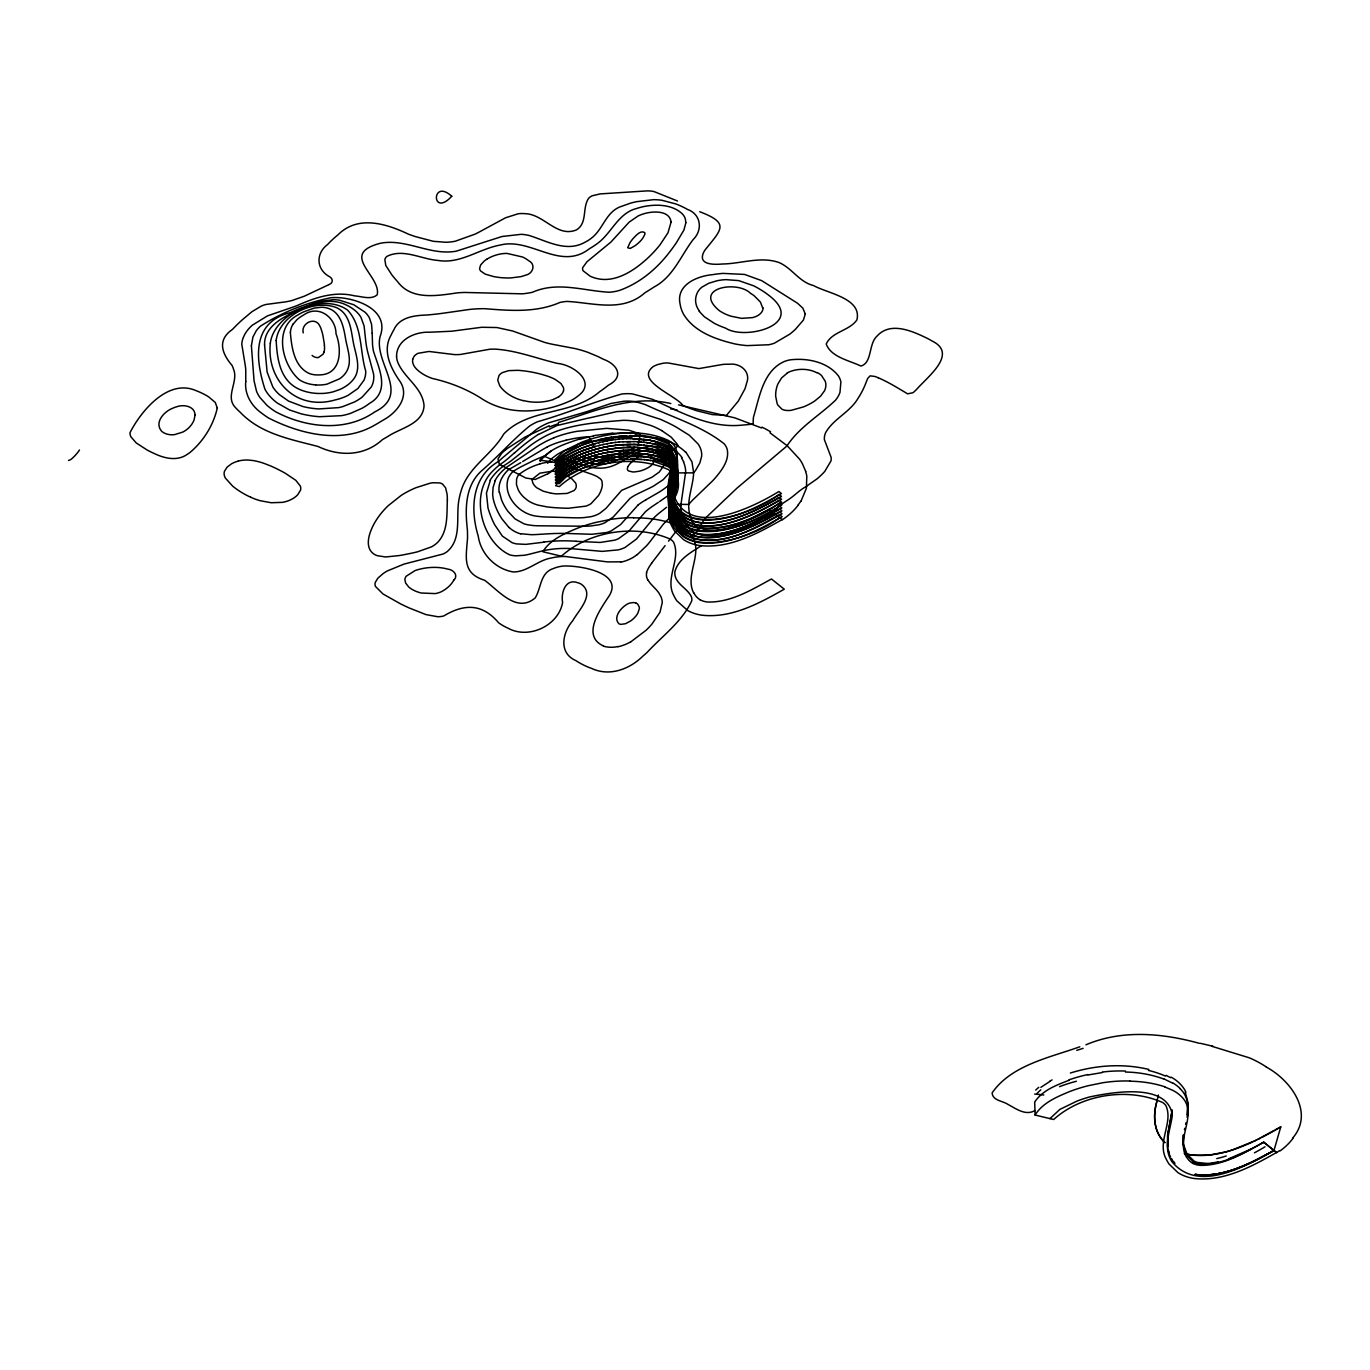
<?xml version="1.0" encoding="UTF-8"?>
<svg xmlns="http://www.w3.org/2000/svg" width="1370" height="1370" viewBox="0 0 1370 1370"><rect width="100%" height="100%" fill="white"/><g stroke="black" fill="none" stroke-linecap="round" stroke-linejoin="round"><path stroke-width="1.5" d="M680.787 505.667L685.702 471.622A42.675 32.418 5.1 0 0 683.493 461.913M396.564 356.405C396.478 339.726 415.007 331.608 429.495 332.208A110.73 75.932 -1.7 0 1 432.149 332.122L451.74 331.215L481.692 327.276L496.899 327.533L512.62 330.992L544.746 342.431A96.756 66.359 -1.7 0 0 552.504 344.298L574.664 348.494A88.142 60.451 -1.7 0 1 587.85 352.33L597.217 356.217A119.31 81.823 -1.7 0 1 603.16 359.18C617.082 364.026 624.908 376.681 608.434 385.193A176.781 121.245 -1.7 0 1 599.461 391.854C571.906 415.726 528.906 407.609 503.715 434.067C491.83 454.806 467.958 467.084 461.142 490.837A133.267 91.396 -1.7 0 0 459.31 498.012C455.285 515.531 462.58 538.153 447.322 551.494A22.451 15.395 -1.7 0 1 443.144 553.994L403.962 564.115L387.453 570.879A47.762 32.76 -1.7 0 0 382.966 573.722L377.812 578.226L375.294 582.387A12.313 8.443 -1.7 0 0 375.483 586.463L383.001 593.981L400.417 603.793A262.989 180.36 -1.7 0 0 409.493 608.092L425.967 614.599L437.647 616.723A16.885 11.576 -1.7 0 0 443.692 615.986C464.105 603.725 482.103 603.279 498.68 622.836A53.207 36.493 -1.7 0 0 508.219 628.282C528.923 639.636 558.549 625.542 562.608 602.526C560.844 592.885 565.365 578.277 577.541 582.661A14.83 10.172 -1.7 0 1 581.12 584.099C595.453 594.152 578.637 610.215 572.746 620.713C562.471 632.546 558.275 652.976 575.862 660.614A74.922 51.392 -1.7 0 0 581.719 664.073L583.74 665.118A66.068 45.313 -1.7 0 0 591.703 668.457C609.581 676.797 629.464 669.245 642.787 656.23A202.298 138.73 -1.7 0 0 646.982 652.548C662.258 635.988 682.157 621.62 691.764 600.848A16.765 11.491 -1.7 0 0 691.114 596.138C686.558 587.507 674.023 583.14 674.828 571.958C677.927 559.662 690.155 552.898 700.104 546.51A20.533 14.077 -1.7 0 1 701.371 545.774M290.354 332.448C291.622 347.432 294.19 366.937 309.62 373.65A18.067 12.381 -1.7 0 0 319.159 374.918C341.455 374.832 342.089 349.607 336.027 333.835C335.907 317.241 318.405 304.191 303.524 315.083A35.962 24.66 -1.7 0 0 296.862 319.758L293.026 324.262M673.047 514.007C668.166 494.416 677.157 475.904 677.054 456.809C674.537 445.712 661.522 442.887 652.034 440.712M672.67 499.536C677.602 478.524 684.452 451.124 653.37 449.6M672.927 508.184L675.478 492.138M1183.218 1135.028L1183.149 1136.055A74.614 56.393 1.6 0 0 1183.115 1141.261A55.434 41.888 1.3 0 0 1183.475 1144.275M1172.138 1110.316L1167.548 1135.918L1167.822 1148.317M1172.121 1110.727L1167.737 1134.326L1167.565 1146.656M1171.949 1112.423L1172.155 1110.162M654.946 452.853L668.029 458.042A18.375 12.604 -1.7 0 1 671.112 460.919C679.143 478.01 661.676 497.584 671.762 515.069A55.125 37.795 -1.7 0 0 674.451 519.675L683.253 528.135A34.644 23.77 -1.7 0 0 699.008 533.975C728.789 537.468 756.839 522.176 781.859 507.996L779.307 505.958C751.445 529.419 659.741 555.073 674.862 488.251C684.178 471.074 672.413 452.922 653.456 452.494M672.756 493.731C680.41 469.67 681.096 447.476 649.483 445.952M1183.543 1135.113L1183.372 1145.406L1185.769 1153.403M638.369 444.736L640.201 433.879L628.779 430.214L606.687 428.348L576.633 431.379A89.324 61.256 -1.7 0 0 553.805 437.818M1186.934 1114.837L1187.91 1102.542L1185.307 1092.318M1187.105 1117.321C1189.383 1107.508 1187.978 1096.12 1180.289 1088.944M1184.451 1129.685L1184.725 1128.315M676.643 487.292L677.105 485.151A124.413 85.317 -1.7 0 0 677.482 483.079C681.729 468.42 666.145 459.549 653.627 458.265M1156.486 1103.004C1152.752 1116.55 1154.174 1132.613 1164.945 1142.7M1185.615 1124.205L1185.923 1122.818M1156.708 1101.994C1153.249 1114.683 1153.437 1129.599 1162.514 1140.028M676.472 488.011L676.129 489.433M1156.657 1102.285L1158.404 1095.11M675.958 486.932C683.51 470.92 670.341 455.696 653.541 455.371A83.964 57.574 -1.7 0 0 607.372 455.559M652.548 458.042L663.645 461.073L671.608 465.132A22.485 15.43 -1.7 0 1 674.896 468.266C681.849 478.233 674.793 490.374 673.629 501.026A127.787 87.629 -1.7 0 0 673.098 505.188L673.167 513.562L675.307 521.73A52.334 35.894 -1.7 0 0 677.362 525.703L681.746 531.183L688.048 535.875A30.928 21.201 -1.7 0 0 691.285 537.451L699.83 528.152A48.806 33.462 -1.7 0 1 706.184 517.415L736.957 488.165L786.192 446.637A40.295 27.64 -1.7 0 1 787.236 445.781M675.753 487.771L673.852 496.351A126.228 86.567 -1.7 0 0 672.858 504.331L688.75 504.434M675.65 491.487L675.975 490.135M1156.982 1100.881L1157.325 1099.459M1158.318 1095.486L1157.855 1097.336M1270.521 1152.427L1273.98 1150.44L1280.779 1126.876L1253.755 1141.433M495.204 480.716L493.08 487.446L492.669 494.313A72.507 49.731 -1.7 0 0 493.662 500.684A117.443 80.539 -1.7 0 0 502.071 519.093L509.058 527.587M490.374 480.236L486.453 493.08L487.994 507.945A179.35 122.992 -1.7 0 0 494.673 524.744L502.379 536.115L512.02 542.623A20.242 13.871 -1.7 0 0 516.576 543.907L525.892 544.37L543.787 542.195M454.36 579.733C458.402 574.612 452.922 569.595 447.733 569.098A36.048 24.711 -1.7 0 0 435.317 567.385A41.734 28.616 -1.7 0 0 419.734 569.184A34.901 23.941 -1.7 0 0 414.956 570.639L406.222 576.205A11.987 8.22 -1.7 0 0 404.886 579.596L405.64 583.089L408.757 587.011A24.968 17.125 -1.7 0 0 412.233 589.494L414.956 590.881A30.089 20.636 -1.7 0 0 421.258 593.004L435.249 593.604A18.94 12.981 -1.7 0 0 440.112 592.234L441.534 591.617A36.185 24.814 -1.7 0 0 454.035 579.664M628.059 466.416L629.121 464.807A34.661 23.77 -1.7 0 1 635.937 458.779C646.434 447.562 663.354 460.269 646.863 468.352A25.602 17.553 -1.7 0 1 639.208 471.229L634.601 471.914A12.758 8.751 -1.7 0 1 632.563 471.931L628.59 470.938A3.887 2.671 -1.7 0 1 627.665 470.03L627.477 469.653A8.545 5.857 -1.7 0 1 628.162 466.451M800.919 501.42L806.382 488.285L806.81 476.195A59.561 43.275 5 0 0 805.611 471.4M595.864 449.274C582.712 453.658 567.625 457.82 558.823 469.259L555.107 468.369L559.011 463.608L565.878 458.59M1261.736 1143.333L1263.739 1142.169L1276.549 1152.478C1251.529 1166.658 1223.478 1181.985 1193.698 1178.44A34.644 23.77 -1.7 0 1 1177.926 1172.617L1169.141 1164.157A55.125 37.795 -1.7 0 1 1166.452 1159.551C1156.349 1142.066 1173.833 1122.492 1165.802 1105.419A18.375 12.604 -1.7 0 0 1162.719 1102.542C1128.058 1087.078 1081.649 1094.202 1053.667 1119.513L1035.086 1115.043C1042.656 1102.747 1056.869 1096.873 1069.645 1091.547A127.204 87.235 -1.7 0 1 1088.294 1085.691L1102.764 1082.745A103.058 70.675 -1.7 0 1 1130.062 1081.016M580.503 457.512L565.296 465.68L558.909 472.136L555.192 471.246L564.748 462.238L582.336 453.675A114.155 78.295 -1.7 0 1 594.511 449.651L599.889 448.196M596.036 455.046C582.884 459.447 567.796 463.591 558.994 475.03L555.278 474.14L560.433 468.3L571.376 461.416M580.674 463.3L565.467 471.451L559.08 477.924L555.364 477.017L564.919 468.026L582.507 459.447A114.155 78.295 -1.7 0 1 594.683 455.422L600.06 453.967M596.207 460.834C583.055 465.218 567.968 469.362 559.165 480.801L555.449 479.911C564.868 467.016 581.77 462.872 596.121 457.94M580.846 469.071L565.639 477.239L559.251 483.696L555.535 482.805L560.69 476.965L571.632 470.081A94.256 64.647 -1.7 0 1 578.054 467.084M576.821 453.282L565.125 459.909L558.737 466.365L555.021 465.475L564.954 456.227L582.164 447.887A114.155 78.295 -1.7 0 1 594.34 443.88L599.717 442.424M555.107 468.369L565.039 459.104L580.332 451.74M555.192 471.246L560.056 465.663L571.358 458.488A94.256 64.647 -1.7 0 1 577.712 455.542A110.148 75.538 -1.7 0 1 605.146 447.065M555.278 474.14C564.765 461.279 581.514 457.032 595.95 452.168M555.364 477.017L560.227 471.434L571.53 464.259A94.256 64.647 -1.7 0 1 577.883 461.313A110.148 75.538 -1.7 0 1 605.317 452.853L612.013 451.535M555.449 479.911L560.313 474.328L571.615 467.153A94.256 64.647 -1.7 0 1 577.969 464.207A110.148 75.538 -1.7 0 1 605.403 455.731L612.099 454.429M555.535 482.805L565.467 473.558L582.678 465.218A114.155 78.295 -1.7 0 1 594.854 461.193L600.231 459.755M1049.951 1118.622L1059.9 1109.375L1077.094 1101.052A114.155 78.295 -1.7 0 1 1089.27 1097.027C1111.378 1092.352 1168.267 1081.992 1172.309 1115.505C1170.288 1130.61 1162.65 1147.221 1171.795 1161.52C1198.219 1193.818 1245.81 1165.99 1273.98 1150.44C1250.262 1163.507 1223.958 1177.635 1195.959 1174.518M540.122 461.416C549.028 448.589 565.245 443.846 579.287 439.119M669.587 472.667L663.303 479.569L653.593 486.025A102.853 70.538 -1.7 0 1 649.585 488.114L639.328 493.012A68.688 47.111 -1.7 0 0 632.666 496.574A36.442 24.985 -1.7 0 0 629.806 498.646L613.246 516.987L605.112 522.621A25.653 17.587 -1.7 0 1 598.998 524.761L590.71 525.994A80.179 54.988 -1.7 0 1 581.565 526.2L540.499 525.806A72.73 49.885 -1.7 0 1 533.324 525.566L528.067 524.847A24.335 16.697 -1.7 0 1 523.7 523.683L515.069 518.922L507.996 511.438A90.677 62.198 -1.7 0 1 501.506 499.742L499.502 492.31M651.503 563.258L665.101 545.637M1292.561 1138.23C1314.84 1112.508 1290.489 1080.091 1266.222 1067.007M531.714 479.62L539.883 473.181L551.254 471.349M668.543 541.15L676.009 531.44A16.303 11.183 -1.7 0 0 676.523 530.669M502.225 452.528L497.978 458.899L499.331 464.327L525.84 478.01L535.156 479.5L546.698 474.294M726.288 415.589L738.276 401.153L744.783 389.183A88.896 60.965 -1.7 0 0 746.513 383.412C751.342 371.972 740.314 362.742 729.234 364.249A35.158 24.112 -1.7 0 0 722.624 364.454L698.905 368.599L668.269 362.981A19.728 13.529 -1.7 0 0 662.926 363.273L657.686 364.557A22.965 15.755 -1.7 0 0 653.045 366.698C634.841 381.065 675.958 395.176 683.185 405.708M543.41 457.152L550.894 451.192M550.946 459.138L556.837 454.737A71.36 44.97 1.6 0 1 563.481 451.004M670.427 517.072L665.34 522.038A94.667 64.921 -1.7 0 0 662.994 524.607L652.308 538.65A184.573 126.588 -1.7 0 1 646.863 545.448L637.273 554.662M514.435 452.836L509.178 457.512A137.582 94.359 -1.7 0 1 506.951 459.412L506.078 460.114A83.056 56.958 -1.7 0 1 499.742 464.704A115.44 79.169 -1.7 0 0 492.327 471.485C469.345 494.57 481.795 542.006 509.777 554.867A20.618 14.145 -1.7 0 0 515.685 555.826L524.35 555.261A60.691 41.614 -1.7 0 0 529.71 554.131L541.784 551.065A81.823 56.119 -1.7 0 1 544.13 550.534A70.349 48.258 -1.7 0 1 570.16 548.565L602.286 551.374L618.401 549.867A29.643 20.327 -1.7 0 0 625.028 547.469L636.451 539.044L653.267 518.511A82.971 56.889 -1.7 0 1 658.628 513.544L666.522 507.328M637.752 505.359L620.61 524.573L611.14 530.926A25.979 17.827 -1.7 0 1 606.499 532.536L591.943 534.283L566.478 533.461A145.134 99.53 -1.7 0 0 554.268 533.529A177.775 121.913 -1.7 0 0 549.421 533.752L535.875 534.557A81.275 55.742 -1.7 0 1 531.354 534.694L520.908 533.752M505.41 449.72L524.915 437.133L549.267 425.745M669.039 494.895L659.518 501.608M1040.857 1087.318L1050.173 1081.272M550.671 471.674C553.189 469.944 560.587 464.961 554.918 462.529A107.614 72.798 28.3 0 0 540.088 460.269M782.013 503.852L789.017 499.228A74.254 50.93 -1.7 0 0 791.535 497.413A102.185 70.093 -1.7 0 0 794.48 495.101L798.915 491.436A69.065 47.368 -1.7 0 1 802.666 488.679A13.631 9.35 -1.7 0 1 806.57 486.624M1279.683 1150.543L1276.566 1152.684L1263.739 1142.169C1244.217 1153.043 1223.136 1165.904 1199.983 1165.356A14.95 10.258 -1.7 0 1 1193.133 1163.472M558.686 396.82L553.189 399.509M658.336 502.379L652.428 506.335A77.182 52.933 -1.7 0 0 645.321 511.849L628.83 531.235L618.589 538.633A27.246 18.683 -1.7 0 1 614.736 540.174L600.18 542.452L576.016 541.321M641.348 450.713L623.418 450.319L619.394 452.734A40.021 27.451 -1.7 0 1 615.849 454.515L604.512 457.512M513.305 471.297L516.336 469.448A139.672 95.797 -1.7 0 1 520.531 467.05L533.153 460.714A140.048 96.054 -1.7 0 1 537.468 458.796L544.695 455.833M787.459 372.948L781.585 377.932L777.937 383.891A52.077 35.706 -1.7 0 0 776.584 387.898A61.153 41.939 -1.7 0 0 775.677 396.324L777.132 403.516A26.321 18.05 -1.7 0 0 777.937 405.177L781.979 409.202A9.504 6.507 -1.7 0 0 786.174 410.418L787.853 410.52A16.954 11.628 -1.7 0 0 791.226 410.315L803.419 406.924A59.578 40.86 -1.7 0 0 809.567 404.064A54.389 37.298 -1.7 0 0 814.91 400.862L820.596 396.17L824.534 390.775A26.047 17.861 -1.7 0 0 825.288 381.339L821.572 375.568A20.67 14.179 -1.7 0 0 818.044 372.983L817.222 372.554M538.547 434.461L556.973 425.522L586.583 418.501A273.983 187.895 -1.7 0 0 595.659 416.48L617.014 411.582L632.101 410.949A41.254 28.29 -1.7 0 1 635.714 411.411L660.152 419.22A191.749 131.503 -1.7 0 1 675.359 426.567L689.23 435.198L697.998 443.863A37.23 25.533 -1.7 0 1 701.68 456.142L699.865 462.906L695.84 469.961A64.561 44.285 -1.7 0 1 693.631 472.821C693.1 488.439 684.024 504.913 691.953 519.983M1280.779 1126.876L1275.538 1129.976M806.793 486.007L816.948 478.918A94.205 64.613 -1.7 0 0 821.829 474.499A81.84 56.119 -1.7 0 0 824.791 471.383L830.956 460.988A22.434 15.378 -1.7 0 0 831.093 457.289L824.397 439.701A28.787 19.745 -1.7 0 1 825.63 432.646C833.559 418.689 850.034 412.25 858.082 398.242A138.165 94.753 -1.7 0 0 865.703 383.429L867.261 379.49A39.85 27.331 -1.7 0 1 867.741 378.411L870.104 375.859L874.848 376.442A40.689 27.897 -1.7 0 1 878.187 377.743M522.655 461.536L542.28 449.788A129.825 89.033 -1.7 0 1 545.705 447.836L547.418 446.928M630.799 641.862L646.075 630.269A120.32 82.525 -1.7 0 0 651.846 624.189L659.997 612.253L662.275 602.492A33.651 23.084 -1.7 0 0 660.905 596.532L658.884 592.97A63.996 43.891 -1.7 0 0 655.391 588.775L651.589 584.75A71.086 48.755 -1.7 0 1 650.099 583.072L647.907 580.024M1263.722 1142.289C1244.165 1152.667 1222.965 1165.527 1199.949 1163.935M505.65 467.906L535.31 447.784A108.761 74.597 -1.7 0 1 540.294 444.565L545.962 441.431A85.454 58.602 -1.7 0 1 551.699 438.777L553.84 437.869M509.383 469.225L520.823 462.615M646.006 499.725L658.628 492.446A83.827 57.489 -1.7 0 0 670.529 483.661M705.584 530.156C728.515 532.365 749.835 519.504 769.392 509.349L782.201 519.555C757.182 533.718 729.131 549.045 699.351 545.5A34.644 23.77 -1.7 0 1 683.596 539.677L674.793 531.217A55.125 37.795 -1.7 0 1 672.105 526.628C662.018 509.126 679.486 489.552 671.454 472.479A18.375 12.604 -1.7 0 0 668.372 469.602C633.728 454.138 587.302 461.262 559.337 486.59L555.621 485.682C565.108 472.838 581.856 468.574 596.292 463.711M774.512 513.425L764.768 518.802M1274.254 1130.712L1262.147 1137.323M567.129 457.854L568.379 457.135M779.65 517.5C748.945 542.023 659.004 566.82 675.119 496.916C685.651 477.805 669.844 460.012 649.911 460.388M1273.98 1150.44C1254.714 1161.349 1234.233 1171.795 1211.97 1174.655A44.713 31.424 1.1 0 1 1199.247 1174.929L1194.897 1174.347A31.681 22.314 1.1 0 0 1198.527 1174.775C1223.872 1176.556 1247.608 1164.945 1269.356 1153.095M328.886 284.6C332.944 283.573 333.475 278.898 329.827 276.843C316.316 269.924 315.357 253.553 327.601 244.511A116.33 79.768 -1.7 0 1 333.663 238.517A108.915 74.699 -1.7 0 1 337.842 234.972C357.793 214.748 386.272 223.618 408.448 234.167A209.901 143.953 -1.7 0 0 415.178 236.53L433.314 241.308L445.747 242.267A38.48 26.39 -1.7 0 0 455.251 241.223L474.962 234.184A158.098 108.418 -1.7 0 0 478.935 232.181L505.564 217.779L518.117 213.788A20.379 13.974 -1.7 0 1 524.967 213.669C543.787 213.96 556.939 237.952 576.41 229.92C587.781 223.122 581.993 207.795 588.638 198.325A11.457 7.86 -1.7 0 1 592.234 195.773L600.163 193.906L647.085 190.892A20.31 13.94 -1.7 0 1 654.192 191.629L677.482 200.996M1260.76 1138.025L1257.985 1139.412M1251.17 1149.07L1228.342 1158.934M1256.735 1140.011L1232.555 1149.892A108.949 74.22 -2.8 0 1 1228.958 1151.005L1226.304 1151.776M563.567 451.072L577.369 445.61M1252.625 1141.964C1234.456 1150.218 1214.608 1156.914 1194.366 1155.253A44.285 30.123 -2.8 0 1 1187.088 1154.191L1184.279 1153.471M580.161 445.969L564.954 454.121L558.566 460.594L554.85 459.703L564.783 450.456L581.993 442.116A114.155 78.295 -1.7 0 1 594.169 438.092C618.349 431.636 645.732 429.735 668.903 440.695C687.106 452.203 668.868 474.637 672.362 490.905M1034.949 1110.573C1025.514 1116.019 1016.163 1108.741 1007.995 1104.425C1002.823 1100.812 992.582 1100.726 992.12 1092.9C1011.265 1065.089 1049.608 1057.623 1079.834 1046.783M630.577 248.261L634.704 245.949A42.658 29.249 -1.7 0 0 642.787 238.209L644.636 234.767A7.758 5.326 -1.7 0 0 644.825 232.66C640.492 229.68 635.749 235.88 632.889 238.774A68.688 47.111 -1.7 0 0 629.977 242.695L627.7 247.747L630.063 248.432M578.414 452.305L595.779 446.38M1069.302 1080.194C1056.664 1085.023 1042.45 1090.212 1034.693 1102.062L1035.086 1115.043M558.361 422.474C594.717 411.325 631.947 394.32 670.821 403.551M1085.913 1044.813C1122.081 1029.418 1162.188 1033.134 1199.229 1043.289M1070.415 1073.018C1095.623 1065.141 1123.006 1063.188 1148.796 1069.439M595.607 440.609C581.171 445.473 564.423 449.737 554.936 462.58L558.652 463.471C567.454 452.049 582.541 447.887 595.693 443.503M539.66 463.985L540.294 463.796A40.381 27.691 -1.7 0 1 551.648 461.758M732.762 532.348L727.247 533.838A75.795 54.663 3.7 0 1 725.175 534.283L721.202 535.088M238.38 461.056L236.924 461.485A24.061 16.491 -1.7 0 0 231.427 463.865L227.06 467.204L224.492 471.263A15.669 10.737 -1.7 0 0 224.183 474.671A20.122 13.803 -1.7 0 0 225.399 478.113L232.643 486.11A86.755 59.492 -1.7 0 0 250.778 497.276M582.25 450.781A114.155 78.295 -1.7 0 1 594.426 446.757L599.803 445.319M599.974 451.09L594.597 452.545A114.155 78.295 -1.7 0 0 582.421 456.553M600.146 456.861L594.768 458.316A114.155 78.295 -1.7 0 0 582.592 462.341M600.317 462.632L594.94 464.087A114.155 78.295 -1.7 0 0 582.764 468.112M1225.636 1151.947L1209.556 1155.03M566.118 440.181L571.821 438.931A93.4 64.065 -1.7 0 1 588.175 436.739M598.433 439.873L611.585 437.099M598.519 442.75L603.742 441.465M598.604 445.644L603.827 444.36M598.69 448.538L603.913 447.254M598.776 451.415L603.999 450.131M598.861 454.309L604.084 453.025M598.947 457.203L604.17 455.919M599.033 460.08L604.256 458.796M599.118 462.974L604.341 461.69M1218.444 1161.829L1210.532 1163.25A37.487 29.369 7.3 0 1 1206.49 1163.387L1197.397 1162.445A14.95 11.183 7.5 0 1 1194.006 1161.006L1187.071 1154.242L1183.44 1144.275M591.566 441.722L613.366 438.503M607.646 437.766L594.255 440.986A114.155 78.295 -1.7 0 0 582.079 445.01M602.697 441.774L607.732 440.66M602.783 444.651L607.818 443.537M602.869 447.545L607.903 446.432M602.954 450.439L607.989 449.326M603.04 453.316L608.074 452.203M603.125 456.21L608.16 455.097M603.211 459.087L608.246 457.991M603.297 461.981L608.331 460.868M1087.968 1074.988L1102.473 1072.522M605.146 447.065L611.842 445.764M593.433 435.677L612.715 433.108M606.859 440.917L611.671 439.993M606.944 443.812L611.756 442.87M611.928 448.641L605.232 449.942A110.148 75.538 -1.7 0 0 577.815 458.453A94.256 64.647 -1.7 0 0 571.376 461.416M612.184 457.306L605.489 458.608A110.148 75.538 -1.7 0 0 578.072 467.119M607.458 461.142L616.14 459.669M68.5 460.474L70.589 459.652A26.081 17.896 -1.7 0 0 73.055 457.58L74.939 455.713A59.081 40.518 -1.7 0 0 79.46 450.011M610.883 437.321L615.455 436.568M610.969 440.215L615.541 439.445M611.054 443.109L615.627 442.339M611.14 445.986L619.514 444.822M611.226 448.88L619.6 447.716M611.311 451.775L623.418 450.319M611.397 454.652L627.152 453.042L644.722 453.949M611.482 457.546L627.237 455.919M611.568 460.44L627.323 458.813M620.678 561.82L607.441 561.905L565.022 556.46M614.924 436.773L626.638 435.711M615.01 439.65L619.343 439.051M615.096 442.544L619.428 441.928M615.181 445.438L623.247 444.531M615.267 448.315L623.333 447.425M615.353 451.209L634.413 450.319M615.438 454.104L641.434 453.607M615.524 456.981L641.52 456.501M1208.7 1155.115L1194.366 1155.253A43.395 29.438 -2.7 0 1 1184.673 1153.54M618.915 436.345L637.512 436.037M619 439.239L623.076 438.76M619.086 442.116L623.162 441.654M619.6 459.447L641.605 459.378M725.912 415.435L712.314 414.579L697.364 410.914A130.612 89.581 -1.7 0 1 689.333 408.14L683.236 405.725M622.905 438.931L626.724 438.606M622.99 441.825L634.156 441.654M623.076 444.719L634.241 444.531M623.162 447.596L634.327 447.425M626.724 438.76L630.44 438.708M626.809 441.654L630.525 441.602M626.895 444.548L630.611 444.479M626.981 447.425L630.697 447.373M630.183 435.66L640.92 436.276M630.269 438.554L634.07 438.76M630.782 455.867L644.808 456.844M630.868 458.762L644.893 459.721M633.728 438.588L637.598 438.914M633.813 441.483L641.091 442.065M633.899 444.377L641.177 444.942M633.985 447.254L641.263 447.836M637.084 438.742L641.006 439.171M637.17 441.637L644.379 442.39M637.255 444.514L644.465 445.284M637.341 447.408L644.551 448.178M637.427 450.302L644.636 451.055M630.953 433.023L635.286 433.348M631.844 438.554L646.52 440.489M640.235 436.088L647.376 437.047M640.321 438.982L644.294 439.513M551.767 470.886L561.649 473.284A39.97 27.417 -1.7 0 1 571.975 478.952L575.503 482.891A13.529 9.265 -1.7 0 1 576.136 484.483L576.273 486.624A10.275 7.055 -1.7 0 1 573.893 490.597L567.146 493.44L556.802 493.885A42.761 29.318 -1.7 0 1 551.528 493.269L551.425 493.269M643.369 436.413L650.408 437.544M643.455 439.308L647.462 439.924M643.54 442.185L647.548 442.818M643.626 445.079L647.633 445.712M643.712 447.973L647.719 448.589M643.797 450.85L647.804 451.483M643.883 453.744L647.89 454.378M643.968 456.638L647.976 457.255M644.054 459.515L648.061 460.149M698.666 522.398C728.446 525.943 756.497 510.616 781.516 496.437L778.965 494.399C750.144 517.757 660.837 543.856 673.835 476.537C683.63 458.505 673.355 437.681 651.949 437.818M646.452 439.701L650.493 440.438M646.537 442.596L650.579 443.315M646.623 445.473L650.664 446.209M646.708 448.367L650.75 449.086M646.794 451.261L650.836 451.98M646.88 454.138L650.921 454.874M646.965 457.032L651.007 457.751M647.051 459.926L651.092 460.645M550.86 493.166L543.239 491.196L536.92 487.857A19.916 13.666 -1.7 0 1 533.872 484.74A15.293 10.48 -1.7 0 1 532.279 479.723M678.578 404.869L734.782 417.85L761.6 427.988M649.226 437.287L653.284 438.109M649.312 440.181L653.37 441.003M649.397 443.058L653.456 443.88M649.568 448.846L661.367 451.706A39.73 27.246 -1.7 0 1 668.235 454.48L678.047 445.798A34.695 23.804 -1.7 0 0 677.071 443.948L671.197 437.15L661.727 430.591M649.654 451.723L653.713 452.545M649.74 454.617L653.798 455.439M649.825 457.512L653.884 458.316M558.874 463.077L591.737 474.226A54.526 37.384 -1.7 0 1 597.097 476.554L600.334 478.815A11.165 7.655 -1.7 0 1 602.012 481.315L602.338 485.459A50.21 34.438 -1.7 0 1 598.45 495.597L591.018 503.68A21.543 14.779 -1.7 0 1 585.915 506.129L568.362 508.253A128.403 88.057 -1.7 0 1 561.46 508.047L556.134 507.756A109.223 74.905 -1.7 0 1 547.127 506.917L537.725 505.05A32.948 22.588 -1.7 0 1 527.724 500.427L523.785 497.224A43.789 30.037 -1.7 0 1 518.185 489.724L516.456 484.518L516.593 479.243A23.821 16.337 -1.7 0 1 518.973 474.311M652.12 443.606C673.526 443.452 683.801 464.276 674.006 482.308C659.295 551.939 748.448 527.929 779.222 503.064L781.773 505.102C756.754 519.281 728.703 534.608 698.923 531.063A34.644 23.77 -1.7 0 1 683.168 525.241L674.365 516.781A55.125 37.795 -1.7 0 1 671.677 512.174C661.59 494.69 679.058 475.116 671.026 458.042A18.375 12.604 -1.7 0 0 667.943 455.165L652.291 449.377M652.206 446.483L667.858 452.271A18.375 12.604 -1.7 0 1 670.94 455.148C679.212 471.314 661.779 489.878 671.505 506.403A55.125 37.795 -1.7 0 0 674.194 511.01L682.996 519.47A34.644 23.77 -1.7 0 0 698.751 525.309C728.532 528.803 756.582 513.51 781.602 499.331L779.05 497.293C752.25 514.76 680.856 547.212 672.447 493.799M652.377 452.271L663.474 455.285L671.437 459.344A22.485 15.43 -1.7 0 1 674.725 462.495A23.547 16.149 -1.7 0 1 676.249 464.961L677.499 468.882M652.462 455.148L663.559 458.179L671.523 462.238A22.485 15.43 -1.7 0 1 674.811 465.372C683.818 480.647 668.303 497.858 673.68 514.127C690.24 560.227 752.216 527.621 779.479 511.729L782.03 513.767C757.011 527.947 728.96 543.274 699.179 539.729A34.644 23.77 -1.7 0 1 683.424 533.906L674.622 525.446A55.125 37.795 -1.7 0 1 671.934 520.84C661.847 503.355 679.314 483.781 671.283 466.708A18.375 12.604 -1.7 0 0 668.2 463.831L655.117 458.625M652.634 460.919L668.303 466.708A18.375 12.604 -1.7 0 1 671.369 469.585C679.4 486.675 661.933 506.249 672.019 523.734A55.125 37.795 -1.7 0 0 674.708 528.34L683.51 536.8A34.644 23.77 -1.7 0 0 699.265 542.64C729.046 546.133 757.096 530.841 782.116 516.661L779.564 514.623C752.644 529.111 719.164 549.558 688.048 535.875M1211.765 1046.269L1249.526 1057.88A152.515 130.03 -74.6 0 1 1266.274 1066.905M654.517 438.417L667.601 443.606A18.375 12.604 -1.7 0 1 670.683 446.483C678.715 463.574 661.248 483.13 671.334 500.632A55.125 37.795 -1.7 0 0 674.023 505.239L682.825 513.699A34.644 23.77 -1.7 0 0 698.58 519.538C728.361 523.032 756.411 507.739 781.431 493.56L778.879 491.522C751.873 508.099 685.171 540.893 672.55 490.974M654.603 441.311L667.687 446.5A18.375 12.604 -1.7 0 1 670.769 449.377C678.801 466.451 661.333 486.025 671.42 503.509A55.125 37.795 -1.7 0 0 674.108 508.116L682.911 516.576A34.644 23.77 -1.7 0 0 698.666 522.415M654.689 444.188L667.772 449.377A18.375 12.604 -1.7 0 1 670.855 452.254C678.578 470.252 661.248 490.837 671.591 509.297A55.125 37.795 -1.7 0 0 674.28 513.887L683.082 522.364A34.644 23.77 -1.7 0 0 698.837 528.203C728.617 531.697 756.668 516.404 781.688 502.225L779.136 500.187C752.13 516.764 685.428 549.558 672.807 499.639M655.031 455.748L668.115 460.937A18.375 12.604 -1.7 0 1 671.197 463.813C679.229 480.887 661.761 500.461 671.848 517.963A55.125 37.795 -1.7 0 0 674.537 522.552L683.339 531.029A34.644 23.77 -1.7 0 0 699.094 536.869C728.874 540.362 756.925 525.07 781.945 510.89L779.393 508.852C752.387 525.429 685.685 558.224 673.064 508.287M523.152 400.691L519.538 399.646A43.703 29.986 -1.7 0 1 502.362 389.029A36.373 24.951 -1.7 0 1 499.742 385.758L497.738 380.261L498.937 375.671A11.782 8.083 -1.7 0 1 502.396 372.606L508.715 370.636L517.723 370.328A58.756 40.295 -1.7 0 1 521.542 370.619L524.847 370.996A92.595 63.499 -1.7 0 1 541.818 374.421L546.527 375.825A51.495 35.312 -1.7 0 1 555.073 379.353L560.912 383.48L563.464 387.659A13.409 9.196 -1.7 0 1 563.447 390.947M699.025 534.266L702.519 535.225A38.48 27.862 3.8 0 0 720.945 534.574M660.391 444.205L669.519 448.076M672.327 523.528L680.89 527.21A41.306 28.325 -1.7 0 1 688.202 532.365C707.04 549.062 683.767 573.396 693.58 592.765M1164.603 1086.838L1173.165 1090.52A41.306 28.325 -1.7 0 1 1180.478 1095.675C1199.675 1112.646 1175.152 1137.648 1186.42 1157.068M1164.38 1079.132L1172.96 1083.293M603.571 646.024C581.788 636.159 598.981 611.328 607.783 597.919C626.107 573.088 581.154 565.587 564.269 565.981A23.907 16.389 -1.7 0 0 553.583 568.464C539.951 572.591 541.338 588.175 535.208 597.902C516.85 613.657 498.766 590.693 484.689 580.315C462.05 573.174 466.074 557.933 467.53 538.119A369.147 253.176 -1.7 0 0 467.393 529.796C465.064 509.469 464.927 486.213 481.195 471.143C498.012 456.758 512.568 439.838 529.71 425.933A53.79 36.887 -1.7 0 1 537.571 421.72C566.084 413.689 593.501 401.907 621.912 393.995A33.633 23.067 -1.7 0 1 632.341 393.892L652.326 399.286A83.519 57.283 -1.7 0 1 657.84 401.838C682.602 413.346 708.324 426.55 736.358 425.522A92.167 63.208 -1.7 0 0 741.958 425.162L750.178 424.392A118.06 80.967 -1.7 0 1 753.294 424.135A71.274 48.875 -1.7 0 1 753.5 417.062C759.477 397.249 763.021 370.859 784.359 361.492A24.386 16.731 -1.7 0 1 789.959 359.882C806.998 357.758 827.343 361.766 838.389 375.859A34.507 23.667 -1.7 0 1 840.906 381.939L839.981 392.436A45.056 30.893 -1.7 0 1 835.631 400.091C819.74 415.384 799.994 426.55 787.373 445.267A8.888 6.096 -1.7 0 0 787.031 445.61M574.218 457.46L590.11 463.146A30.209 20.721 -1.7 0 0 594.015 463.831L595.419 463.985A26.784 18.358 -1.7 0 0 605.026 463.659C620.25 461.587 631.656 449.446 646.657 446.808A18.17 12.45 -1.7 0 1 652.771 446.603M878.204 377.743L879.009 378.086A111.723 76.617 -1.7 0 1 883.753 380.312L887.52 382.213A205.243 140.75 -1.7 0 1 896.87 387.453L907.659 393.841L912.917 392.728A22.519 15.447 -1.7 0 0 914.047 391.82L915.502 390.467A96.602 66.257 -1.7 0 0 916.958 389.029C927.541 376.767 958.332 353.751 932.062 340.993A86.807 59.526 -1.7 0 0 927.439 338.424C912.608 331.197 890.5 321.077 877.04 336.095C868.374 343.767 872.399 362.81 860.942 366.047C849.16 360.396 831.128 357.176 826.196 344.041C832.001 331.489 849.212 330.941 856.901 319.946C862.175 298.232 827.497 293.403 813.574 285.576C799.189 282.117 791.946 267.904 778.828 262.458C760.401 256.104 741.238 263.742 722.469 263.999C715.722 264.547 699.317 265.489 702.827 254.358A41.425 28.41 -1.7 0 1 704.659 250.487C721.202 229.561 730.467 223.396 699.727 211.733M544.335 456.244L557.573 462.05A24.985 17.142 -1.7 0 0 554.987 465.475M250.778 497.276L254.238 498.731A53.687 36.819 -1.7 0 0 260.334 500.735L271.243 502.739L282.477 502.362A25.071 17.193 -1.7 0 0 297.701 494.776L300.509 490.237A14.316 9.813 -1.7 0 0 300.338 486.076L295.8 480.322L285.594 473.455A147.292 101.02 -1.7 0 0 271.192 466.177L264.65 463.608A52.454 35.962 -1.7 0 0 253.587 460.611L248.895 460.097A23.581 16.183 -1.7 0 0 238.363 461.022M669.896 441.619L678.492 446.072M1166.093 1075.364L1170.596 1077.676M661.796 449.24L665.563 451.757M770.008 432.834L787.27 445.815L799.566 459.155A75.538 56.376 -3.6 0 1 802.375 463.659L805.731 471.4M312.12 355.412L312.326 355.601A11.679 8.014 -1.7 0 0 313.028 356.149A8.871 6.079 -1.7 0 0 314.175 356.834L316.213 357.501A4.538 3.117 -1.7 0 0 318.542 357.467L323.046 354.196A17.056 11.696 -1.7 0 0 324.056 351.867M1164.723 1142.494L1162.942 1140.542M685.822 452.014L691.987 461.896L693.631 472.856L677.756 472.907A46.717 32.041 -1.7 0 0 677.671 470.218L677.602 469.55M1174.912 1163.421L1174.056 1162.359M699.197 311.35L704.351 316.761L714.044 323.166A72.25 49.56 -1.7 0 0 725.706 328.166C743.944 340.394 803.419 325.666 772.201 298.095A98.315 67.438 -1.7 0 0 757.199 287.7A78.826 54.064 -1.7 0 0 753.363 285.696L738.704 280.61L725.86 279.634A39.901 27.366 -1.7 0 0 717.092 280.747L708.838 283.23L702.039 287.083A23.102 15.841 -1.7 0 0 699.436 289.532L697.929 291.587A34.952 23.975 -1.7 0 0 699.522 311.23M1174.535 1162.959L1173.028 1160.972M681.506 457.888L683.716 461.861M1171.453 1158.455L1172.343 1159.945M684.897 522.655L682.431 517.244A61.376 45.981 0.1 0 1 680.873 505.667M588.672 436.688L594.443 446.757M677.362 525.703L673.235 514.075M1169.997 1155.561L1170.528 1156.725M1169.5 1154.379L1168.062 1149.55M1168.113 1149.755L1168.952 1152.838M324.21 343.014L322.96 335.736A142.497 97.732 -1.7 0 0 322.241 332.619L320.854 328.218A34.25 23.495 -1.7 0 0 319.981 326.351C315.614 315.888 300.681 323.132 303.25 332.893M762.628 307.856L760.418 302.051L754.202 295.8A49.68 34.079 -1.7 0 0 750.435 293.231C736.923 279.942 692.021 288.162 719.404 310.716A42.179 28.924 -1.7 0 0 731.032 316.213L741.598 318.354L752.455 317.617A14.745 10.104 -1.7 0 0 763.141 307.856M324.296 343.733L324.45 345.206M782.201 519.555L782.219 519.846A80.145 54.851 -1.8 0 0 798.385 504.879M539.866 460.251A44.902 20.875 2.5 0 1 543.102 457.066M579.51 439.41A128.095 85.077 3.2 0 1 593.604 436.02M612.784 433.468A103.606 73.107 4.7 0 1 630.953 433.399M635.201 434.735A86.396 62.678 4.8 0 1 669.348 442.407M678.167 446.346A41.716 30.037 5.7 0 1 685.514 452.168M697.981 528.015A24.249 18.101 5.1 0 1 691.662 520.035M705.721 529.471A15.207 10.909 10.5 0 1 699.231 526.988M800.662 501.351A79.631 55.314 0 0 1 798.213 504.811M761.943 427.132A145.836 124.225 -76.2 0 1 770.539 431.773M670.564 408.825A111.141 28.342 9.7 0 1 677.122 409.938M549.421 426.96A196.235 145.288 -40.1 0 1 558.446 423.69M502.516 452.545A31.767 13.306 -23.7 0 1 505.701 449.771M551.082 471.674A46.237 15.121 -19 0 1 547.11 474.328M563.515 390.947A15.995 10.977 -1.7 0 1 558.737 396.752M553.223 399.56A37.298 25.585 -1.7 0 1 523.271 400.502M396.546 356.405A40.586 27.828 -1.7 0 0 397.882 362.536C404.373 378.223 422.748 387.727 424.049 405.777C423.056 424.306 400.263 427.954 387.573 436.653A177.62 121.81 -1.7 0 0 382.384 439.684C364.163 456.313 339.554 456.672 318.011 446.483C290.354 439.205 260.694 433.913 240.007 412.062A97.921 67.164 -1.7 0 1 235.041 407.13C224.954 396.084 238.945 381.391 233.414 368.855A44.799 30.722 -1.7 0 0 232.061 365.43C222.3 353.957 216.58 340.376 232.42 329.434A248.878 170.685 -1.7 0 1 242.25 319.844L251.943 311.709L261.327 306.058A25.122 17.228 -1.7 0 1 266.14 304.448L280.593 302.513A73.329 50.296 -1.7 0 0 284.172 302.068A52.06 35.706 -1.7 0 0 292.084 300.492L304.191 296.262L327.019 285.525A51.478 35.295 -1.7 0 0 328.886 284.6M773.639 512.106A41.168 28.239 -1.7 0 1 781.876 503.766M646.452 572.643A55.691 38.189 -1.7 0 1 651.658 563.31M647.856 580.041A20.601 14.128 -1.7 0 1 646.657 572.677M630.714 641.811A36.647 25.122 -1.7 0 1 618.024 646.76M617.921 646.537A20.584 14.128 -1.7 0 1 603.451 646.195M687.911 535.961A40.192 27.571 -1.7 0 1 677.499 525.652M607.458 458.436A83.964 57.574 -1.7 0 1 653.678 458.111M636.091 603.142A5.651 3.887 -1.7 0 0 633.454 602.543L629.703 603.074A11.131 7.638 -1.7 0 0 628.213 603.639C621.894 606.67 612.544 616.911 618.829 623.675A4.418 3.031 -1.7 0 0 620.935 624.378L625.559 623.71L630.799 620.867A32.76 22.468 -1.7 0 0 637.923 612.989L639.31 608.777A13.58 9.316 -1.7 0 0 639.225 606.927L637.718 604.187A6.473 4.435 -1.7 0 0 636.091 603.142M787.339 372.828A24.146 16.56 -1.7 0 1 816.914 372.811M637.101 554.559A33.12 22.708 -1.7 0 1 620.833 562.162M565.022 556.46A45.039 30.876 -1.7 0 0 557.402 556.922L555.912 557.128A38.788 26.595 -1.7 0 0 551.1 558.052C537.554 560.279 527.142 572.198 513.151 571.941C495.46 568.978 480.716 553.891 478.216 536.047C470.167 509.657 471.434 477.513 497.909 461.793A98.811 67.764 -1.7 0 0 502.43 457.922L536.663 429.255A59.047 40.501 -1.7 0 1 548.565 422.85L581.89 413.106A152.173 104.36 -1.7 0 0 589.151 410.863L610.969 403.482L623.847 401.239A37.812 25.927 -1.7 0 1 631.741 401.273L634.104 401.513A37.059 25.413 -1.7 0 1 636.091 401.958L639.927 402.934A78.227 53.653 -1.7 0 1 645.63 404.749C671.899 417.148 701.337 425.659 724.25 443.863A26.955 18.478 -1.7 0 1 727.282 449.737C729.319 460.286 722.076 469.79 715.705 477.411A150.888 103.469 -1.7 0 1 712.366 481.093L692.843 499.879A105.25 72.182 -1.7 0 0 688.733 504.417M486.658 259.307A28.753 19.728 -1.7 0 0 484.192 261.105L480.664 264.924L479.62 268.383A8.751 5.994 -1.7 0 0 480.613 270.952L485.168 274.103L493.56 276.552A52.831 36.236 -1.7 0 0 510.753 277.939L520.651 276.671A26.287 18.033 -1.7 0 0 525.344 275.216C532.827 274 536.304 264.53 528.683 260.677A31.989 21.937 -1.7 0 0 526.611 259.221A35.945 24.643 -1.7 0 0 522.723 257.063L507.157 253.433A24.198 16.594 -1.7 0 0 500.923 253.912L498.697 254.358A32.007 21.954 -1.7 0 0 486.675 259.324M514.572 452.905A216.511 148.491 -1.7 0 1 538.393 434.358M607.287 452.665A83.964 57.574 -1.7 0 1 653.507 452.34M543.753 542.023A116.775 80.094 -1.7 0 1 576.034 541.253M490.117 480.168A73.415 50.347 -1.7 0 1 502.67 466.622M604.512 457.614A19.796 13.58 -1.7 0 1 593.433 455.782M502.482 466.502A113.179 77.628 -1.7 0 0 511.421 460.594L530.789 445.233A118.094 80.984 -1.7 0 1 546.955 435.335C570.605 423.895 597.645 422.44 623.418 420.316A55.605 38.137 -1.7 0 1 629.258 420.539A52.351 35.894 -1.7 0 1 637.803 421.703L650.664 425.419A76.754 52.642 -1.7 0 1 661.727 430.591M607.201 449.771A83.964 57.574 -1.7 0 1 653.421 449.446M637.649 505.29A69.973 47.984 -1.7 0 1 646.041 499.742M520.754 533.923A27.04 18.546 -1.7 0 1 509.212 527.501M494.998 480.664A58.088 39.833 -1.7 0 1 505.787 467.992M582.901 456.535A61.307 42.059 -1.7 0 0 586.24 457.991L595.094 460.577A22.125 15.173 -1.7 0 0 600.968 461.005L614.154 458.282L633.111 448.401A95.677 65.623 -1.7 0 1 634.858 447.442M607.047 446.723A87.629 60.092 -1.7 0 1 638.369 444.702M665.529 451.775A30.106 20.636 -1.7 0 1 669.468 472.633M499.142 492.327A47.059 32.281 -1.7 0 1 508.938 469.259M547.332 446.843A68.449 46.94 -1.7 0 1 566.135 440.249M568.31 457.066A102.955 70.606 -1.7 0 1 594.494 446.86M315.631 384.919A28.445 19.505 -1.7 0 1 299.499 379.867C282.117 365.31 273.212 328.338 297.136 315.408A59.064 40.501 -1.7 0 1 303.729 311.829L314.244 308.079L321.659 307.24A16.286 11.165 -1.7 0 1 327.036 308.01C340.753 311.435 343.63 327.036 345.6 338.921C347.5 349.829 352.689 361.92 346.148 372.263A31.75 21.766 -1.7 0 1 339.709 378.754L326.933 384.165A27.88 19.111 -1.7 0 1 315.631 384.936M565.981 459.292A84.529 57.968 -1.7 0 1 567.728 459.858C580.4 464.276 593.621 470.338 607.355 467.41C623.573 464.173 635.885 447.51 653.421 450.199A13.563 9.299 -1.7 0 1 657.275 451.432L662.977 456.57A21.098 14.471 -1.7 0 1 664.09 459.207A21.903 15.019 -1.7 0 1 663.799 465.663L659.227 472.085L651.846 477.308L621.603 490.392L605.985 508.373L599.7 513.339A24.609 16.885 -1.7 0 1 591.069 516.644L583.791 517.637A80.059 54.903 -1.7 0 1 575.897 517.843L545.602 516.987A68.551 47.008 -1.7 0 1 536.064 516.096C519.024 513.938 502.379 495.512 508.287 478.062A36.219 24.848 -1.7 0 1 513.236 471.229M290.406 332.465A34.456 23.633 -1.7 0 1 292.923 324.245M519.127 474.465A54.68 37.504 -1.7 0 1 539.66 464.002M324.347 345.223A44.85 30.756 -1.7 0 1 324.193 351.884M764.135 518.254A170.171 120.526 2.8 0 1 732.573 532.074M699.06 533.975A22.365 15.858 5.5 0 1 695.737 532.605M695.258 532.896A29.832 21.937 4 0 1 685.154 522.604M674.365 450.113A32.709 25.071 2.1 0 1 682.072 457.666M669.159 448.487A40.518 29.849 6.6 0 1 672.738 450.49M646.743 439.65A78.826 60.331 4.6 0 1 660.819 443.418M613.195 437.715A95.523 68.86 5.4 0 1 631.878 437.715M576.753 444.856A119.241 79.426 3.7 0 1 591.052 440.849M547.675 463.283A35.055 22.057 1.9 0 1 551.168 459.241M700.378 599.906A14.95 10.258 -1.7 0 0 707.708 602.029C730.861 602.629 751.856 589.682 771.447 578.979L784.274 589.168C759.254 603.348 731.203 618.675 701.423 615.13A34.507 23.667 -1.7 0 1 687.637 610.506L676.866 600.848A55.125 37.795 -1.7 0 1 674.177 596.241C664.073 578.756 681.558 559.183 673.526 542.109A18.375 12.604 -1.7 0 0 670.444 539.232C635.783 523.768 589.374 530.892 561.392 556.203L542.811 551.733C550.38 539.438 564.594 533.564 577.369 528.238A127.204 87.235 -1.7 0 1 596.019 522.381L610.489 519.435A103.058 70.675 -1.7 0 1 633.471 517.654M700.293 599.974A24.574 16.851 -1.7 0 1 693.819 592.713M633.471 517.911A86.55 59.355 -1.7 0 1 672.413 523.391M1130.044 1081.221A85.762 58.824 -1.7 0 1 1164.671 1086.718M1193.013 1163.541A23.924 16.406 -1.7 0 1 1186.591 1157.016M1083.105 1048.341A300.612 55.485 -21.2 0 1 1076.769 1050.362M1200.274 1043.289A127.667 8.066 12.2 0 1 1213.152 1046.337M1292.972 1138.384A80.385 56.239 1.2 0 1 1280.179 1150.868M1265.024 1146.776A269.496 215.415 14.1 0 1 1254.44 1152.838M1226.218 1155.989A89.324 60.828 1.3 0 1 1216.765 1158.592M1171.127 1077.128A40.775 30.5 1.5 0 1 1185.889 1092.164M1148.454 1070.415A76.069 55.16 5.4 0 1 1165.527 1076.101M1059.541 1086.667A108.264 63.688 -0.6 0 1 1076.392 1081.272M1049.968 1081.067A91.739 69.391 13.1 0 1 1052.057 1079.937M1035.72 1090.058A50.296 17.553 -19.8 0 1 1038.768 1087.352M1037.193 1093.26A45.107 16.149 -19.6 0 1 1040.823 1089.869M1034.641 1094.082A101.705 69.596 28.1 0 1 1043.786 1094.99M1199.897 1164.192A15.053 11.337 3.2 0 1 1192.431 1161.418M1192.859 1161.092A24.694 17.348 6.3 0 1 1186.232 1153.317M1173.148 1083.139A41.477 29.763 1.8 0 1 1180.478 1088.842M1125.472 1072.042A86.789 62.249 2.4 0 1 1164.312 1079.217M1102.336 1072.059A103.264 72.918 2.3 0 1 1125.489 1071.049M1069.028 1079.834A127.444 86.139 1.6 0 1 1087.763 1074.577M251.395 345.771L254.049 380.757L256.515 391.255A58.071 39.833 -1.7 0 0 259.906 397.471L266.773 405.126A74.562 51.135 -1.7 0 0 275.661 411.771C303.181 426.412 339.109 431.687 367.502 416.377A83.775 57.454 -1.7 0 0 375.106 411.719C411.205 393.772 373.599 363.118 380.106 336.506C389.628 311.11 359.351 298.985 339.024 297.684A35.569 24.403 -1.7 0 0 330.975 297.718C306.263 302.667 281.74 312.497 260.557 326.094A39.079 26.801 -1.7 0 0 256.258 330.786L252.919 337.071L251.395 345.771M372.178 333.167L372.554 344.949A129.859 89.05 -1.7 0 0 373.53 351.456C378.976 368.496 390.553 391.495 369.506 403.397A64.767 44.422 -1.7 0 1 362.091 408.243L350.737 413.295A49.731 34.113 -1.7 0 1 341.592 415.658L319.604 416.72A75.915 52.06 -1.7 0 1 301.04 413.774L289.755 410.058L277.288 403.037A64.681 44.354 -1.7 0 1 271.037 397.523L269.256 395.553A60.554 41.528 -1.7 0 1 264.941 389.217C255.539 360.053 251.138 322.207 290.303 312.634A350.96 240.692 -1.7 0 1 299.516 308.61L319.313 301.486L333.372 299.67A29.934 20.533 -1.7 0 1 339.486 300.201L353.82 304.774L365.173 312.309A35.603 24.42 -1.7 0 1 369.438 317.943L371.595 324.399L372.178 333.167M195.019 415.007L194.18 419.631A34.952 23.975 -1.7 0 1 189.745 426.823L189.146 427.457A27.383 18.786 -1.7 0 1 182.861 432.047L174.538 434.65A13.289 9.111 -1.7 0 1 162.259 431.79A13.631 9.35 -1.7 0 1 161.061 430.54C154.502 421.755 164.451 411.428 172.552 408.294A24.917 17.091 -1.7 0 1 176.61 406.804C183.357 404.15 194.882 406.034 195.019 415.007M447.356 500.17C446.654 514.538 448.35 531.32 437.509 542.52A30.071 20.618 -1.7 0 1 431.533 546.835L417.576 551.802A137.788 94.496 -1.7 0 1 411.394 553.223L403.294 554.85A163.51 112.135 -1.7 0 1 399.441 555.535L385.638 556.973L377.401 555.706A14.693 10.087 -1.7 0 1 373.051 553.412C366.509 548.223 367.862 538.753 370.448 531.834A103.144 70.743 -1.7 0 1 375.414 521.508L376.681 519.47A113.676 77.97 -1.7 0 1 388.207 505.684L401.136 495.443A79.015 54.183 -1.7 0 1 406.291 492.344A89.444 61.342 -1.7 0 1 416.018 487.686L430.026 483.233A28.29 19.403 -1.7 0 1 433.023 482.737L439.856 482.959A8.1 5.548 -1.7 0 1 442.561 484.124L445.592 487.823L447.082 494.159A114.84 78.758 -1.7 0 1 447.339 498.783L447.356 500.17M245.761 381.442C244.339 394.303 251.635 406.239 261.978 413.397A92.646 63.534 -1.7 0 0 268.657 418.055C300.355 434.17 341.798 444.257 374.455 425.248A131.126 89.923 -1.7 0 0 382.127 420.693C396.409 413.397 411.034 396.341 399.355 380.466C390.399 367.537 382.264 350.549 390.998 335.273A102.407 70.23 -1.7 0 1 393.824 329.862C399.526 317.001 414.579 315.425 426.909 315.014A248.158 170.188 -1.7 0 0 433.502 314.381A198.273 135.99 -1.7 0 0 442.167 313.353L470.047 309.38A95.763 65.674 -1.7 0 1 484.689 308.678C510.085 310.699 536.012 312.874 559.953 302.445A34.267 23.495 -1.7 0 1 567.06 301.417C593.415 302.804 622.442 312.737 644.979 292.735A377.64 258.998 -1.7 0 0 654.055 287.015C673.132 276.945 680.736 255.882 693.151 239.562C702.981 230.074 701.063 214.199 687.5 209.439A68.431 46.94 -1.7 0 0 682.894 206.99A71.548 49.08 -1.7 0 0 675.753 203.924L661.933 200.277A39.901 27.366 -1.7 0 0 653.541 199.677L636.759 201.647A82.56 56.615 -1.7 0 0 630.817 203.068L619.377 207.11A30.979 21.252 -1.7 0 0 616.209 208.805C604.941 215.878 601.892 230.383 591.309 238.243A38.36 26.304 -1.7 0 1 585.093 242.182C566.581 252.748 547.178 241.12 529.282 235.52A31.647 21.697 -1.7 0 0 521.131 234.321L501.985 236.513L456.176 251.19A37.983 26.047 -1.7 0 1 453.778 251.549C429.615 254.734 407.318 239.681 383.206 242.781A30.294 20.773 -1.7 0 0 375.5 244.699C341.764 256.053 381.459 276.757 377.178 294.858C370.945 300.133 361.868 296.382 354.573 295.851C334.828 290.902 315.134 297.513 297.221 305.527A161.215 110.559 -1.7 0 1 288.025 308.798L267.424 315.905L252.337 325.187A49.851 34.181 -1.7 0 0 244.836 334.263L243.295 337.482A44.234 30.345 -1.7 0 0 241.771 344.144L245.059 364.214A117.255 80.419 -1.7 0 1 245.761 369.866L245.761 381.442M264.564 344.966L267.116 372.075L272.87 387.076A59.15 40.569 -1.7 0 0 279.497 394.714L288.539 401.085L302.804 406.496A61.222 41.99 -1.7 0 0 318.782 408.928L338.458 407.643A46.289 31.733 -1.7 0 0 342.791 406.599L354.659 401.889A53.327 36.562 -1.7 0 0 362.228 397.06L371.236 387.042A39.268 26.938 -1.7 0 0 373.582 380.209L373.787 377.795A53.207 36.493 -1.7 0 0 373.565 373.959L367.674 351.936A184.488 126.519 -1.7 0 1 366.081 343.63A221.084 151.625 -1.7 0 1 365.567 339.4L364.095 325.957L360.995 317.395A39.473 27.075 -1.7 0 0 354.214 309.808A42.727 29.301 -1.7 0 0 346.833 305.27C332.088 297.581 315.049 302.684 300.886 309.14A183.135 125.595 -1.7 0 0 292.204 313.148C279.155 319.09 263.999 328.697 264.564 344.966M270.318 343.236C266.345 380.158 295.903 411.154 334.982 399.989A42.847 29.386 -1.7 0 0 348.288 395.211L357.895 388.532L364.009 380.158A43.566 29.883 -1.7 0 0 365.721 371.065C359.642 350.96 362.707 326.128 347.603 310.134C322.806 292.067 273.966 313.593 270.318 343.236M276.175 340.479C277.065 356.748 279.223 375.894 293.642 386.117A35.98 24.677 -1.7 0 0 302.958 390.741L306.657 391.854A39.079 26.801 -1.7 0 0 318.542 393.481L322.601 393.447A35.226 24.163 -1.7 0 0 333.492 391.734L339.846 389.491A38 26.064 -1.7 0 0 352.33 380.672C362.074 370.174 356.029 355.669 353.563 343.63C350.994 330.735 350.429 314.449 336.951 307.822C314.329 298.523 279.155 315.186 276.175 340.479M671.094 222.043L667.978 232.797L660.049 244.785A167.294 114.737 -1.7 0 1 649.928 256.002A142.018 97.39 -1.7 0 1 642.307 262.852C629.601 273.401 612.458 283.042 595.522 278.161A30.602 20.978 -1.7 0 1 590.23 276.243L583.209 270.866A8.973 6.148 -1.7 0 1 582.678 267.664L586.976 261.756L610.951 242.045L629.121 222.163L637.923 216.083A30.654 21.029 -1.7 0 1 647.291 212.898C655.631 211.134 669.69 211.117 671.094 222.043M217.265 408.003C213.532 425.008 203.445 441.208 190.019 452.442A41.699 28.599 -1.7 0 1 187.108 454.446C177.175 461.433 164.383 458.402 154.262 453.521A107.34 73.62 -1.7 0 1 147.121 450.011L136.195 442.921L130.903 436.79A18.135 12.45 -1.7 0 1 130.013 432.663C140.819 411.411 167.551 378.788 195.311 390.347A72.73 49.868 -1.7 0 1 202.041 393.224L202.726 393.55A64.767 44.422 -1.7 0 1 208.771 396.957L215.295 402.489L217.265 408.003M805.269 313.953L803.437 320.032L795.388 329.348A113.299 77.696 -1.7 0 1 789.771 334.177L774.392 343.185A32.555 22.331 -1.7 0 1 768.861 344.743L747.164 345.617A83.673 57.386 -1.7 0 1 735.433 344.041C716.065 339.486 694.145 332.002 683.407 313.97A61.838 42.401 -1.7 0 1 680.102 304.072C675.838 284.994 696.833 276.141 712.28 274.702A79.905 54.8 -1.7 0 1 723.069 273.401L744.578 274.428L761.737 280.662L797.477 303.215L802.803 308.096L805.269 313.953M451.757 196.27C431.344 218.344 431.225 177.638 451.757 196.27M685.839 222.796L683.938 230.006L676.403 242.695A310.099 212.675 -1.7 0 1 669.416 252.285C656.572 269.102 639.482 283.316 619.394 290.44A33.291 22.828 -1.7 0 1 609.188 292.238C583.483 290.868 557.556 281.09 532.399 292.289A64.989 44.576 -1.7 0 1 522.484 293.831L464.772 292.461A84.238 57.78 -1.7 0 0 457.785 292.82C437.629 295.612 411.736 300.732 397.694 281.775A188.067 128.968 -1.7 0 1 391.871 274.891L385.775 265.455L384.867 259.649A10.275 7.055 -1.7 0 1 385.552 257.92A8.939 6.131 -1.7 0 1 386.888 256.413C403.071 248.158 421.275 259.221 438.023 260.437C460.371 264.256 479.14 248.792 500.29 245.042C530.995 237.25 560.45 271.534 589.579 248.604A76.532 52.488 -1.7 0 0 595.847 244.613C611.294 234.458 617.51 213.206 636.793 208.428A49.354 33.856 -1.7 0 1 646.126 206.117C658.422 204.147 672.893 204.901 682.38 213.925A22.588 15.481 -1.7 0 1 685.36 218.994L685.839 222.796M412.661 359.334C411.685 365.91 417.764 370.739 422.628 373.873A44.782 30.705 -1.7 0 0 427.252 376.39A45.553 31.236 -1.7 0 0 432.389 378.462C449.309 382.298 465.492 388.532 480.271 397.711C507.225 416.257 543.222 413.637 571.718 400.177A41.545 28.496 -1.7 0 0 577.746 396.187C597.508 382.213 573.003 364.694 557.521 363.427C536.852 358.529 516.627 350.446 495.289 349.144A43.686 29.969 -1.7 0 0 489.535 349.281L460.526 354.453A33.377 22.896 -1.7 0 1 454.155 354.573L428.964 351.456L418.055 353.306A12.296 8.443 -1.7 0 0 413.911 356.628L412.661 359.334"/></g></svg>
